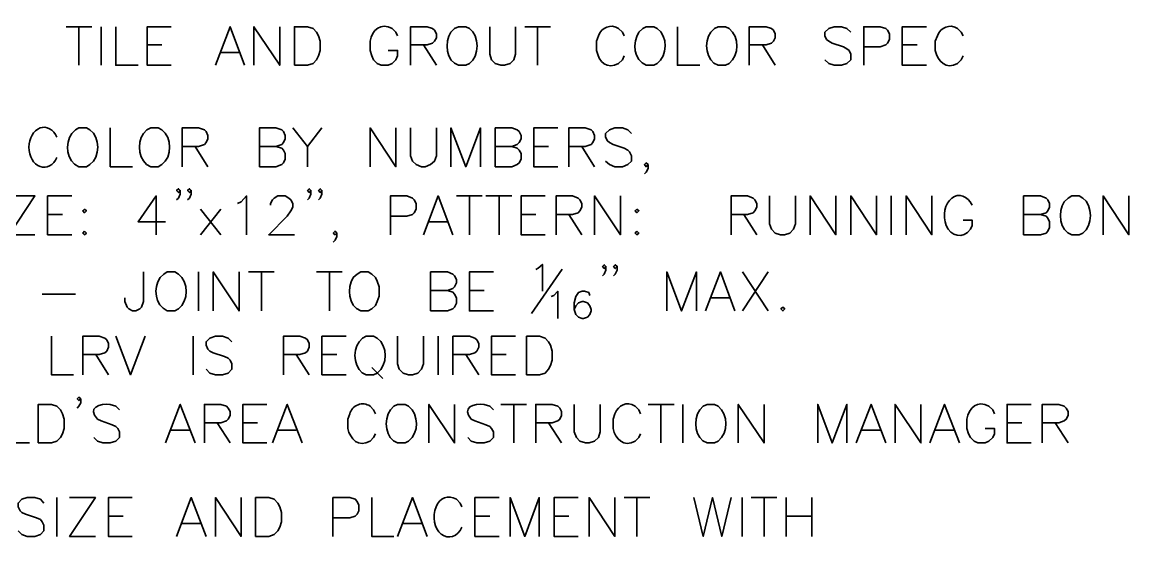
# Model space of a CAD drawing. Header units: inches. Extents: x 5 to 516, y -193 to 129.
# Drawn here: x 70.92 to 81.65, y 12.06 to 17.08 of the extents above; entities that cross this region are included whole.
import ezdxf

# ---------------------------------------------------------------- set-up
doc = ezdxf.new("R2010")
doc.units = ezdxf.units.IN
doc.header["$MEASUREMENT"] = 0
doc.layers.add('PDF_Geometry', color=7, linetype='Continuous')

msp = doc.modelspace()

# ---------------------------------------------------------------- linework, layer by layer
at = {"layer": 'PDF_Geometry', "lineweight": 35}
for points in [[(71.350306, 17.0310004), (71.600306, 17.0310004)], [(71.4736377, 17.0310004), (71.4736377, 16.657667)], [(71.6902989, 17.0310004), (71.6902989, 16.657667)], [(71.8303, 17.0310004), (71.8303, 16.657667), (72.0469667, 16.657667)], [(72.3669678, 16.6576669), (72.1369678, 16.6576669), (72.1369678, 17.0310003), (72.3669678, 17.0310003)], [(72.7969681, 16.6576669), (72.9403015, 17.0310003), (73.0803015, 16.6576669)], [(73.1702999, 16.6576669), (73.1702999, 17.0310003), (73.4202999, 16.6576669), (73.4202999, 17.0310003)], [(74.5636376, 16.9443338), (74.546971, 16.9776672), (74.5103043, 17.0143338)], [(74.6902992, 16.6576669), (74.6902992, 17.0310003), (74.8502992, 17.0310003), (74.9036325, 17.0143336), (74.9202992, 16.997667), (74.9402992, 16.9610003), (74.9402992, 16.9243336), (74.9202992, 16.8910003), (74.9036325, 16.8710003), (74.8502992, 16.8543336), (74.6902992, 16.8543336)], [(75.2603041, 17.0143337), (75.2236374, 17.0310004), (75.1536374, 17.0310004), (75.1169707, 17.0143337), (75.0803041, 16.977667)], [(75.4569686, 17.0310004), (75.4569686, 16.7643337), (75.4736353, 16.7110003), (75.5103019, 16.6743337), (75.5636353, 16.657667), (75.600302, 16.657667), (75.6536353, 16.6743337), (75.690302, 16.7110003), (75.7069686, 16.7643337), (75.7069686, 17.0310004)], [(75.7969684, 17.0310004), (76.0469684, 17.0310004)], [(75.9203001, 17.0310004), (75.9203001, 16.657667)], [(76.7602999, 16.9443338), (76.7436332, 16.9776672), (76.7069665, 17.0143338)], [(77.0803048, 17.0143337), (77.0469714, 17.0310004), (76.9736381, 17.0310004), (76.9403048, 17.0143337), (76.9036381, 16.977667)], [(77.2769693, 17.0310004), (77.2769693, 16.657667), (77.493636, 16.657667)], [(77.7769669, 17.0143337), (77.7436336, 17.0310004), (77.6703002, 17.0310004), (77.6369669, 17.0143337), (77.6003002, 16.977667)], [(77.9736382, 16.6576669), (77.9736382, 17.0310003), (78.1369715, 17.0310003), (78.1903049, 17.0143336), (78.2069715, 16.997667), (78.2236382, 16.9610003), (78.2236382, 16.9243336), (78.2069715, 16.8910003), (78.1903049, 16.8710003), (78.1369715, 16.8543336), (77.9736382, 16.8543336)], [(78.9569689, 16.9776675), (78.9203022, 17.0143342), (78.8669689, 17.0310008), (78.7969689, 17.0310008), (78.7436355, 17.0143342), (78.7069689, 16.9776675), (78.7069689, 16.9443342), (78.7236355, 16.9076675), (78.7436355, 16.8910008), (78.7769689, 16.8710008), (78.8869689, 16.8376675), (78.9203022, 16.8176675), (78.9403022, 16.8010008), (78.9569689, 16.7643341), (78.9569689, 16.7110008), (78.9203022, 16.6743341), (78.8669689, 16.6576675), (78.7969689, 16.6576675), (78.7436355, 16.6743341), (78.7069689, 16.7110008)], [(79.0836372, 16.6576669), (79.0836372, 17.0310003), (79.2436372, 17.0310003), (79.2969705, 17.0143336), (79.3136372, 16.997667), (79.3336372, 16.9610003), (79.3336372, 16.9076669), (79.3136372, 16.8710003), (79.2969705, 16.8543336), (79.2436372, 16.8376669), (79.0836372, 16.8376669)], [(79.6903023, 16.6576669), (79.4569689, 16.6576669), (79.4569689, 17.0310003), (79.6903023, 17.0310003)], [(80.0469687, 16.9443338), (80.0269687, 16.9776672), (79.9936354, 17.0143338)], [(72.1369678, 16.8543341), (72.2769678, 16.8543341)], [(74.296971, 16.8910005), (74.296971, 16.8010005), (74.3136376, 16.7476671), (74.3303043, 16.7110005), (74.366971, 16.6743338), (74.4036376, 16.6576671), (74.4736376, 16.6576671), (74.5103043, 16.6743338), (74.546971, 16.7110005), (74.5636376, 16.7476671), (74.5636376, 16.8010005), (74.4736376, 16.8010005)], [(74.8136377, 16.8543341), (74.9403043, 16.6576674)], [(76.5102999, 16.9443338), (76.4936332, 16.8910005), (76.4936332, 16.8010005)], [(78.1003065, 16.8543341), (78.2236398, 16.6576674)], [(79.4569689, 16.8543341), (79.6003023, 16.8543341)], [(79.7969687, 16.9443338), (79.7769687, 16.8910005), (79.7769687, 16.8010005)], [(72.8503061, 16.7810003), (73.0269728, 16.7810003)], [(76.7069665, 16.6743338), (76.7436332, 16.7110005), (76.7602999, 16.7476671)], [(79.9936354, 16.6743338), (80.0269687, 16.7110005), (80.0469687, 16.7476671)], [(75.1536374, 16.657667), (75.2236374, 16.657667), (75.2603041, 16.6743337)], [(76.9736381, 16.657667), (77.0469714, 16.657667), (77.0803048, 16.6743337)], [(77.6703002, 16.657667), (77.7436336, 16.657667), (77.7769669, 16.6743337)], [(71.5803043, 16.0310003), (71.546971, 16.0510003), (71.4736377, 16.0510003), (71.4403043, 16.0310003), (71.4036377, 15.997667)], [(71.7769689, 16.0510003), (71.7769689, 15.6743336), (71.9936355, 15.6743336)], [(72.2769665, 16.0310003), (72.2436331, 16.0510003), (72.1702998, 16.0510003), (72.1336331, 16.0310003), (72.1002998, 15.997667)], [(72.4736377, 15.6743337), (72.4736377, 16.0510004), (72.6336378, 16.0510004), (72.6903044, 16.0310004), (72.7069711, 16.0143337), (72.7236378, 15.977667), (72.7236378, 15.9443337), (72.7069711, 15.907667), (72.6903044, 15.8910004), (72.6336378, 15.8710004), (72.4736377, 15.8710004)], [(73.2236378, 15.6743337), (73.2236378, 16.0510004), (73.3836378, 16.0510004), (73.4403045, 16.0310004), (73.4569712, 16.0143337), (73.4736378, 15.977667), (73.4736378, 15.9443337), (73.4569712, 15.907667), (73.4403045, 15.8910004), (73.3836378, 15.8710004), (73.2236378, 15.8710004)], [(73.5469682, 16.0510003), (73.6903015, 15.8710003), (73.6903015, 15.6743336)], [(73.8303002, 16.0510003), (73.6903002, 15.8710003)], [(74.2969682, 15.6743337), (74.2969682, 16.0510004), (74.5469683, 15.6743337), (74.5469683, 16.0510004)], [(74.6902992, 16.0510003), (74.6902992, 15.7810003), (74.7069658, 15.727667), (74.7436325, 15.6943336), (74.7969658, 15.6743336), (74.8302992, 15.6743336), (74.8836325, 15.6943336), (74.9202992, 15.727667), (74.9402992, 15.7810003), (74.9402992, 16.0510003)], [(75.0803003, 15.6743337), (75.0803003, 16.0510004), (75.2236336, 15.6743337), (75.366967, 16.0510004), (75.366967, 15.6743337)], [(75.5102998, 15.6743337), (75.5102998, 16.0510004), (75.6702998, 16.0510004), (75.7236331, 16.0310004), (75.7436331, 16.0143337), (75.7602998, 15.977667), (75.7602998, 15.9443337), (75.7436331, 15.907667), (75.7236331, 15.8910004), (75.6702998, 15.8710004), (75.5102998, 15.8710004)], [(76.1169716, 15.6743337), (75.8836383, 15.6743337), (75.8836383, 16.0510004), (76.1169716, 16.0510004)], [(76.223638, 15.6743337), (76.223638, 16.0510004), (76.3836381, 16.0510004), (76.4403047, 16.0310004), (76.4569714, 16.0143337), (76.4736381, 15.977667), (76.4736381, 15.9443337), (76.4569714, 15.907667), (76.4403047, 15.8910004), (76.3836381, 15.8710004), (76.223638, 15.8710004)], [(76.8303004, 15.9976675), (76.7969671, 16.0310008), (76.7436337, 16.0510008), (76.6703004, 16.0510008), (76.6169671, 16.0310008), (76.5803004, 15.9976675), (76.5803004, 15.9610008), (76.6003004, 15.9243341), (76.6169671, 15.9076674), (76.6536337, 15.8910008), (76.7603004, 15.8543341), (76.7969671, 15.8343341), (76.8136338, 15.8176674), (76.8303004, 15.7810008), (76.8303004, 15.7276674), (76.7969671, 15.6943341), (76.7436337, 15.6743341), (76.6703004, 15.6743341), (76.6169671, 15.6943341), (76.5803004, 15.7276674)], [(72.6003061, 15.8710008), (72.7236394, 15.6743342)], [(73.3836381, 15.8710008), (73.4403048, 15.8543342), (73.4569714, 15.8343342), (73.4736381, 15.8010008), (73.4736381, 15.7476675), (73.4569714, 15.7110008), (73.4403048, 15.6943342), (73.3836381, 15.6743342), (73.2236381, 15.6743342)], [(75.6703001, 15.8710008), (75.7236334, 15.8543342), (75.7436334, 15.8343342), (75.7603001, 15.8010008), (75.7603001, 15.7476675), (75.7436334, 15.7110008), (75.7236334, 15.6943342), (75.6703001, 15.6743342), (75.5103, 15.6743342)], [(75.8836383, 15.8710008), (76.0269716, 15.8710008)], [(76.3503064, 15.8710008), (76.4736397, 15.6743342)], [(71.4736377, 15.6743336), (71.546971, 15.6743336), (71.5803043, 15.6943336)], [(72.1702998, 15.6743336), (72.2436331, 15.6743336), (72.2769665, 15.6943336)], [(76.9936373, 15.6943337), (76.9736373, 15.6743337), (76.9569706, 15.6943337), (76.9736373, 15.7110004), (76.9936373, 15.6943337), (76.9936373, 15.6576671), (76.9736373, 15.6210004), (76.9569706, 15.6043337)], [(72.4569684, 15.4443337), (72.4403017, 15.4243337), (72.4203017, 15.4443337), (72.4403017, 15.4610004), (72.4569684, 15.4443337), (72.4569684, 15.407667), (72.4403017, 15.3710004), (72.4203017, 15.3543337)], [(72.5636375, 15.4443337), (72.5469708, 15.4243337), (72.5269708, 15.4443337), (72.5469708, 15.4610004), (72.5636375, 15.4443337), (72.5636375, 15.407667), (72.5469708, 15.3710004), (72.5269708, 15.3543337)], [(73.7236378, 15.4443337), (73.7069712, 15.4243337), (73.6903045, 15.4443337), (73.7069712, 15.4610004), (73.7236378, 15.4443337), (73.7236378, 15.407667), (73.7069712, 15.3710004), (73.6903045, 15.3543337)], [(73.8303002, 15.4443337), (73.8136335, 15.4243337), (73.7969668, 15.4443337), (73.8136335, 15.4610004), (73.8303002, 15.4443337), (73.8303002, 15.407667), (73.8136335, 15.3710004), (73.7969668, 15.3543337)], [(71.046968, 15.0143342), (70.796968, 15.0143342), (71.046968, 15.3910009), (70.796968, 15.3910009)], [(71.4036331, 15.0143342), (71.1702997, 15.0143342), (71.1702997, 15.3910009), (71.4036331, 15.3910009)], [(72.2236377, 15.0143341), (72.2236377, 15.3910008), (72.046971, 15.1410008), (72.3136377, 15.1410008)], [(73.0102996, 15.3176671), (73.0469662, 15.3343338), (73.1002996, 15.3910004), (73.1002996, 15.0143337)], [(73.3303001, 15.3010003), (73.3303001, 15.3176669), (73.3503001, 15.3543336), (73.3669668, 15.3710003), (73.4036335, 15.3910003), (73.4736335, 15.3910003), (73.5103002, 15.3710003), (73.5269668, 15.3543336), (73.5469668, 15.3176669), (73.5469668, 15.2810003), (73.5269668, 15.2476669), (73.4936335, 15.1943336), (73.3136335, 15.0143336), (73.5636335, 15.0143336)], [(74.4936371, 15.0143342), (74.4936371, 15.3910009), (74.6536371, 15.3910009), (74.7069704, 15.3710009), (74.7236371, 15.3543342), (74.7436371, 15.3176676), (74.7436371, 15.2643342), (74.7236371, 15.2276676), (74.7069704, 15.2110009), (74.6536371, 15.1943342), (74.4936371, 15.1943342)], [(74.8136377, 15.0143342), (74.956971, 15.3910009), (75.1003044, 15.0143342)], [(75.1336382, 15.3910008), (75.3836383, 15.3910008)], [(75.2602998, 15.3910008), (75.2602998, 15.0143341)], [(75.4203, 15.3910008), (75.6703001, 15.3910008)], [(75.5469683, 15.3910008), (75.5469683, 15.0143341)], [(75.9936331, 15.0143342), (75.7602998, 15.0143342), (75.7602998, 15.3910009), (75.9936331, 15.3910009)], [(76.1003063, 15.0143342), (76.1003063, 15.3910009), (76.2603063, 15.3910009), (76.3136397, 15.3710009), (76.3303064, 15.3543342), (76.3503064, 15.3176676), (76.3503064, 15.2810009), (76.3303064, 15.2476676), (76.3136397, 15.2276676), (76.2603063, 15.2110009), (76.1003063, 15.2110009)], [(76.4736381, 15.0143342), (76.4736381, 15.3910009), (76.7236381, 15.0143342), (76.7236381, 15.3910009)], [(77.7969685, 15.0143342), (77.7969685, 15.3910009), (77.9569685, 15.3910009), (78.0103019, 15.3710009), (78.0269685, 15.3543342), (78.0469685, 15.3176676), (78.0469685, 15.2810009), (78.0269685, 15.2476676), (78.0103019, 15.2276676), (77.9569685, 15.2110009), (77.7969685, 15.2110009)], [(78.1703003, 15.3910008), (78.1703003, 15.1210008), (78.1903003, 15.0676675), (78.2236336, 15.0310008), (78.2769669, 15.0143341), (78.3136336, 15.0143341), (78.3669669, 15.0310008), (78.4036336, 15.0676675), (78.4203003, 15.1210008), (78.4203003, 15.3910008)], [(78.563638, 15.0143342), (78.563638, 15.3910009), (78.813638, 15.0143342), (78.813638, 15.3910009)], [(78.9569689, 15.0143342), (78.9569689, 15.3910009), (79.2069689, 15.0143342), (79.2069689, 15.3910009)], [(79.3503066, 15.3910008), (79.3503066, 15.0143341)], [(79.4936375, 15.0143342), (79.4936375, 15.3910009), (79.7436375, 15.0143342), (79.7436375, 15.3910009)], [(80.6336387, 15.0143342), (80.6336387, 15.3910009), (80.796972, 15.3910009), (80.8503054, 15.3710009), (80.866972, 15.3543342), (80.8836387, 15.3176676), (80.8836387, 15.2810009), (80.866972, 15.2476676), (80.8503054, 15.2276676), (80.796972, 15.2110009), (80.6336387, 15.2110009)], [(81.2069734, 15.3710008), (81.1703067, 15.3910008), (81.1003067, 15.3910008), (81.0636401, 15.3710008), (81.0269734, 15.3343342)], [(81.4036379, 15.0143342), (81.4036379, 15.3910009), (81.6536379, 15.0143342), (81.6536379, 15.3910009)], [(72.6536372, 15.2643342), (72.8503039, 15.0143342)], [(72.8503061, 15.2643342), (72.6536394, 15.0143342)], [(71.1702997, 15.2110005), (71.313633, 15.2110005)], [(74.8669688, 15.1410008), (75.0469688, 15.1410008)], [(75.7602998, 15.2110005), (75.9036331, 15.2110005)], [(76.223638, 15.2110005), (76.3503047, 15.0143338)], [(77.9203002, 15.2110005), (78.0469669, 15.0143338)], [(80.116972, 15.0676669), (80.1336386, 15.1043336), (80.1336386, 15.1576669), (80.046972, 15.1576669)], [(80.7969688, 15.2110005), (80.8503021, 15.1943339), (80.8669688, 15.1743339), (80.8836354, 15.1410005), (80.8836354, 15.0843338), (80.8669688, 15.0510005), (80.8503021, 15.0310005), (80.7969688, 15.0143338), (80.6336354, 15.0143338)], [(73.9736379, 15.0310002), (73.9569712, 15.0143335), (73.9403045, 15.0310002), (73.9569712, 15.0510002), (73.9736379, 15.0310002), (73.9736379, 14.9976669), (73.9569712, 14.9610002), (73.9403045, 14.9443335)], [(81.1003067, 15.0143341), (81.1703067, 15.0143341), (81.2069734, 15.0310008)], [(75.9036375, 14.6776668), (75.9269708, 14.6910001), (75.9669708, 14.7276668), (75.9669708, 14.4676668)], [(76.583637, 14.7076673), (76.5669703, 14.6876673), (76.5503037, 14.7076673), (76.5669703, 14.7243339), (76.583637, 14.7076673), (76.583637, 14.6710006), (76.5669703, 14.6343339), (76.5503037, 14.6176673)], [(76.6936359, 14.7076673), (76.6736359, 14.6876673), (76.6569692, 14.7076673), (76.6736359, 14.7243339), (76.6936359, 14.7076673), (76.6936359, 14.6710006), (76.6736359, 14.6343339), (76.6569692, 14.6176673)], [(72.100306, 14.6543336), (72.100306, 14.3676669), (72.080306, 14.3143335), (72.0636393, 14.2976669), (72.0269727, 14.2776669), (71.9936393, 14.2776669), (71.9569727, 14.2976669), (71.940306, 14.3143335), (71.920306, 14.3676669), (71.920306, 14.4043336)], [(72.4403001, 14.6343336), (72.4036334, 14.6543336), (72.3303001, 14.6543336), (72.2969667, 14.6343336), (72.2603001, 14.6010002)], [(72.633638, 14.6543336), (72.633638, 14.2776669)], [(72.7769689, 14.2776669), (72.7769689, 14.6543336), (73.026969, 14.2776669), (73.026969, 14.6543336)], [(73.1169687, 14.6543336), (73.3669687, 14.6543336)], [(73.243637, 14.6543336), (73.243637, 14.2776669)], [(73.776969, 14.6543336), (74.026969, 14.6543336)], [(73.9036373, 14.6543336), (73.9036373, 14.2776669)], [(74.2069685, 14.2776669), (74.2769685, 14.2776669), (74.3136352, 14.2976669), (74.3503019, 14.3310002), (74.3669685, 14.3676669), (74.3836352, 14.4210002), (74.3836352, 14.5110002), (74.3669685, 14.5643336), (74.3503019, 14.6010002), (74.3136352, 14.6343336), (74.2769685, 14.6543336), (74.2069685, 14.6543336), (74.1703018, 14.6343336), (74.1336352, 14.6010002)], [(74.8836382, 14.2776669), (74.8836382, 14.6543336), (75.0469716, 14.6543336), (75.1003049, 14.6343336), (75.1169716, 14.617667), (75.1336382, 14.5810003), (75.1336382, 14.547667), (75.1169716, 14.5110003), (75.1003049, 14.4943336), (75.0469716, 14.4743336), (74.8836382, 14.4743336)], [(75.4936331, 14.2776669), (75.2602998, 14.2776669), (75.2602998, 14.6543336), (75.4936331, 14.6543336)], [(75.8603025, 14.2510005), (76.1603025, 14.6810005)], [(77.1736368, 14.2776669), (77.1736368, 14.6543336), (77.3169701, 14.2776669), (77.4603035, 14.6543336), (77.4603035, 14.2776669)], [(77.5503051, 14.2776669), (77.6936384, 14.6543336), (77.8336384, 14.2776669)], [(77.9069674, 14.6543336), (78.1569675, 14.2776669)], [(78.1569675, 14.6543336), (77.9069674, 14.2776669)], [(71.1169685, 14.4376672), (71.4403019, 14.4376672)], [(75.0469683, 14.4743341), (75.1003016, 14.4576674), (75.1169683, 14.4376674), (75.133635, 14.4043341), (75.133635, 14.3510008), (75.1169683, 14.3143341), (75.1003016, 14.2976674), (75.0469683, 14.2776674), (74.883635, 14.2776674)], [(75.2602998, 14.4743341), (75.4036331, 14.4743341)], [(76.0536348, 14.4176672), (76.0769681, 14.4276672), (76.1169681, 14.4676672), (76.1169681, 14.2043338)], [(76.4269665, 14.4276668), (76.4169665, 14.4543335), (76.3769665, 14.4676668), (76.3536332, 14.4676668), (76.3169665, 14.4543335), (76.2902998, 14.4176668), (76.2769665, 14.3543334), (76.2769665, 14.2910001), (76.2902998, 14.2410001), (76.3169665, 14.2176668), (76.3536332, 14.2043334), (76.3669665, 14.2043334), (76.4036332, 14.2176668), (76.4269665, 14.2410001), (76.4402998, 14.2776668), (76.4402998, 14.2910001), (76.4269665, 14.3276668), (76.4036332, 14.3543334), (76.3669665, 14.3676668), (76.3536332, 14.3676668), (76.3169665, 14.3543334), (76.2902998, 14.3276668), (76.2769665, 14.2910001)], [(77.6036363, 14.4043336), (77.7803029, 14.4043336)], [(72.3303001, 14.2776669), (72.4036334, 14.2776669), (72.4403001, 14.2976669)], [(71.2069683, 14.0310001), (71.2069683, 13.6576668), (71.4203016, 13.6576668)], [(71.5102995, 13.6576667), (71.5102995, 14.0310001), (71.6702995, 14.0310001), (71.7236328, 14.0143334), (71.7436328, 13.9976667), (71.7602995, 13.961), (71.7602995, 13.9243334), (71.7436328, 13.8876667), (71.7236328, 13.871), (71.6702995, 13.8543334), (71.5102995, 13.8543334)], [(71.8303, 14.0310001), (71.9736334, 13.6576668), (72.1169667, 14.0310001)], [(72.5803001, 14.0310001), (72.5803001, 13.6576668)], [(72.9569684, 13.9776673), (72.9203017, 14.0143339), (72.8669684, 14.0310006), (72.7969684, 14.0310006), (72.7436351, 14.0143339), (72.7069684, 13.9776673), (72.7069684, 13.9443339), (72.7236351, 13.9076673), (72.7436351, 13.8876673), (72.7769684, 13.8710006), (72.8869684, 13.8343339), (72.9203017, 13.8176672), (72.9403017, 13.8010006), (72.9569684, 13.7643339), (72.9569684, 13.7110006), (72.9203017, 13.6743339), (72.8669684, 13.6576672), (72.7969684, 13.6576672), (72.7436351, 13.6743339), (72.7069684, 13.7110006)], [(73.4569684, 13.6576667), (73.4569684, 14.0310001), (73.6169685, 14.0310001), (73.6703018, 14.0143334), (73.6903018, 13.9976667), (73.7069685, 13.961), (73.7069685, 13.9243334), (73.6903018, 13.8876667), (73.6703018, 13.871), (73.6169685, 13.8543334), (73.4569684, 13.8543334)], [(74.0636335, 13.6576667), (73.8303002, 13.6576667), (73.8303002, 14.0310001), (74.0636335, 14.0310001)], [(74.3669663, 14.0143335), (74.3302997, 14.0310001), (74.2602997, 14.0310001), (74.223633, 14.0143335), (74.1902997, 13.9776668)], [(74.5636376, 14.0310001), (74.5636376, 13.7643334), (74.5803043, 13.7110001), (74.616971, 13.6743334), (74.6703043, 13.6576668), (74.706971, 13.6576668), (74.7603043, 13.6743334), (74.796971, 13.7110001), (74.8136377, 13.7643334), (74.8136377, 14.0310001)], [(74.9569686, 14.0310001), (74.9569686, 13.6576668)], [(75.1003063, 13.6576667), (75.1003063, 14.0310001), (75.2603063, 14.0310001), (75.3136396, 14.0143334), (75.3303063, 13.9976667), (75.3503063, 13.961), (75.3503063, 13.9243334), (75.3303063, 13.8876667), (75.3136396, 13.871), (75.2603063, 13.8543334), (75.1003063, 13.8543334)], [(75.7069713, 13.6576667), (75.473638, 13.6576667), (75.473638, 14.0310001), (75.7069713, 14.0310001)], [(71.6369678, 13.8543338), (71.7603011, 13.6576672)], [(73.5803002, 13.8543338), (73.7069668, 13.6576672)], [(73.8303002, 13.8543338), (73.9736335, 13.8543338)], [(75.223638, 13.8543338), (75.3503046, 13.6576672)], [(75.473638, 13.8543338), (75.6169713, 13.8543338)], [(74.2602997, 13.6576668), (74.3302997, 13.6576668), (74.3669663, 13.6743334)], [(74.3136376, 13.7276672), (74.4203043, 13.6210006)], [(71.4936369, 13.4243335), (71.4736369, 13.4076668), (71.4569702, 13.4243335), (71.4736369, 13.4410002), (71.4936369, 13.4243335), (71.4936369, 13.3876668), (71.4736369, 13.3543335), (71.4569702, 13.3343335)], [(70.7769688, 13.3710006), (70.7769688, 12.9976673), (70.9936355, 12.9976673)], [(71.8669686, 13.3176669), (71.8303019, 13.3543336), (71.7769686, 13.3710003)], [(72.3136375, 12.9976672), (72.4569708, 13.3710006), (72.6003042, 12.9976672)], [(72.690299, 12.9976672), (72.690299, 13.3710006), (72.850299, 13.3710006), (72.9036324, 13.3543339), (72.920299, 13.3343339), (72.940299, 13.3010006), (72.940299, 13.2643339), (72.920299, 13.2276672), (72.9036324, 13.2110006), (72.850299, 13.1910006), (72.690299, 13.1910006)], [(73.2969709, 12.9976672), (73.0636375, 12.9976672), (73.0636375, 13.3710006), (73.2969709, 13.3710006)], [(73.3503061, 12.9976672), (73.4936395, 13.3710006), (73.6369728, 12.9976672)], [(74.6703043, 13.354334), (74.636971, 13.3710006), (74.5636376, 13.3710006), (74.526971, 13.354334), (74.4936376, 13.3176673)], [(74.8669688, 12.9976672), (74.8669688, 13.3710006), (75.1169689, 12.9976672), (75.1169689, 13.3710006)], [(75.4936372, 13.3176669), (75.4569705, 13.3543336), (75.4036372, 13.3710003)], [(75.5636377, 13.3710006), (75.8136377, 13.3710006)], [(75.6902992, 13.3710006), (75.6902992, 12.9976673)], [(75.9036375, 12.9976672), (75.9036375, 13.3710006), (76.0636375, 13.3710006), (76.1169708, 13.3543339), (76.1369708, 13.3343339), (76.1536375, 13.3010006), (76.1536375, 13.2643339), (76.1369708, 13.2276672), (76.1169708, 13.2110006), (76.0636375, 13.1910006), (75.9036375, 13.1910006)], [(76.2769692, 13.3710006), (76.2769692, 13.104334), (76.2969692, 13.0510006), (76.3303026, 13.0143339), (76.3869692, 12.9976673), (76.4203026, 12.9976673), (76.4736359, 13.0143339), (76.5103026, 13.0510006), (76.5269692, 13.104334), (76.5269692, 13.3710006)], [(76.9203002, 13.2810001), (76.9036335, 13.3176667), (76.8669668, 13.3543334)], [(76.9936373, 13.3710006), (77.2436373, 13.3710006)], [(77.116969, 13.3710006), (77.116969, 12.9976673)], [(77.3303005, 13.3710006), (77.3303005, 12.9976673)], [(77.6703046, 13.354334), (77.6369712, 13.3710006), (77.5636379, 13.3710006), (77.5269712, 13.354334), (77.4936379, 13.3176673)], [(77.8669691, 12.9976672), (77.8669691, 13.3710006), (78.1169691, 12.9976672), (78.1169691, 13.3710006)], [(78.6369683, 12.9976672), (78.6369683, 13.3710006), (78.7769683, 12.9976672), (78.9203017, 13.3710006), (78.9203017, 12.9976672)], [(79.0103001, 12.9976672), (79.1536334, 13.3710006), (79.2969667, 12.9976672)], [(79.3869684, 12.9976672), (79.3869684, 13.3710006), (79.6369684, 12.9976672), (79.6369684, 13.3710006)], [(79.7236383, 12.9976672), (79.8669717, 13.3710006), (80.010305, 12.9976672)], [(80.3503067, 13.2810001), (80.33364, 13.3176667), (80.2969733, 13.3543334)], [(80.7069717, 12.9976672), (80.4736384, 12.9976672), (80.4736384, 13.3710006), (80.7069717, 13.3710006)], [(80.8136381, 12.9976672), (80.8136381, 13.3710006), (80.9736382, 13.3710006), (81.0269715, 13.3543339), (81.0469715, 13.3343339), (81.0636382, 13.3010006), (81.0636382, 13.2643339), (81.0469715, 13.2276672), (81.0269715, 13.2110006), (80.9736382, 13.1910006), (80.8136381, 13.1910006)], [(71.6536352, 13.2276669), (71.6903019, 13.2110003), (71.7969686, 13.1743336), (71.8303019, 13.1576669), (71.8503019, 13.1376669), (71.8669686, 13.1043336), (71.8669686, 13.0510002), (71.8303019, 13.0143336), (71.7769686, 12.9976669), (71.7069686, 12.9976669), (71.6536352, 13.0143336), (71.6169686, 13.0510002)], [(75.2769705, 13.2276669), (75.3136372, 13.2110003), (75.4203038, 13.1743336), (75.4569705, 13.1576669), (75.4736372, 13.1376669), (75.4936372, 13.1043336), (75.4936372, 13.0510002), (75.4569705, 13.0143336), (75.4036372, 12.9976669), (75.3303038, 12.9976669), (75.2769705, 13.0143336), (75.2436372, 13.0510002)], [(76.6703001, 13.2810001), (76.6536335, 13.2276667), (76.6536335, 13.1376667)], [(80.08364, 13.2276667), (80.08364, 13.1376667), (80.1003067, 13.0843334), (80.1169733, 13.051), (80.15364, 13.0143334), (80.1903067, 12.9976667), (80.2603067, 12.9976667), (80.2969733, 13.0143334), (80.33364, 13.051), (80.3503067, 13.0843334), (80.3503067, 13.1376667), (80.2603067, 13.1376667)], [(72.3669686, 13.1210006), (72.5469686, 13.1210006)], [(72.8136375, 13.1910003), (72.9403042, 12.997667)], [(73.0636375, 13.1910003), (73.2069709, 13.1910003)], [(73.4036373, 13.1210006), (73.580304, 13.1210006)], [(76.0269692, 13.1910003), (76.1536359, 12.997667)], [(79.063638, 13.1210006), (79.243638, 13.1210006)], [(79.7769695, 13.1210006), (79.9569695, 13.1210006)], [(80.4736384, 13.1910003), (80.6169717, 13.1910003)], [(80.9402997, 13.1910003), (81.063633, 12.997667)], [(74.2969729, 13.0143334), (74.3303062, 13.051), (74.3503062, 13.0843334)], [(74.5636376, 12.9976673), (74.636971, 12.9976673), (74.6703043, 13.0143339)], [(76.8669668, 13.0143334), (76.9036335, 13.051), (76.9203002, 13.0843334)], [(77.5636379, 12.9976673), (77.6369712, 12.9976673), (77.6703046, 13.0143339)], [(71.1336379, 12.4143338), (71.1003046, 12.4510005), (71.0469712, 12.4676672), (70.9736379, 12.4676672), (70.9203046, 12.4510005), (70.8836379, 12.4143338), (70.8836379, 12.3776672), (70.9036379, 12.3410005), (70.9203046, 12.3243338), (70.9569712, 12.3076672), (71.0636379, 12.2710005), (71.1003046, 12.2543338), (71.1169712, 12.2343338), (71.1336379, 12.2010005), (71.1336379, 12.1443338), (71.1003046, 12.1110005), (71.0469712, 12.0910005), (70.9736379, 12.0910005), (70.9203046, 12.1110005), (70.8836379, 12.1443338)], [(71.2602994, 12.4676667), (71.2602994, 12.091)], [(71.633638, 12.0910001), (71.3836379, 12.0910001), (71.633638, 12.4676668), (71.3836379, 12.4676668)], [(71.9902995, 12.0910001), (71.7602995, 12.0910001), (71.7602995, 12.4676668), (71.9902995, 12.4676668)], [(72.4202998, 12.0910001), (72.5636331, 12.4676668), (72.7069665, 12.0910001)], [(72.7969681, 12.0910001), (72.7969681, 12.4676668), (73.0469681, 12.0910001), (73.0469681, 12.4676668)], [(73.9369693, 12.0910001), (73.9369693, 12.4676668), (74.1003026, 12.4676668), (74.153636, 12.4510001), (74.1703027, 12.4310001), (74.1869693, 12.3943334), (74.1869693, 12.3410001), (74.1703027, 12.3076668), (74.153636, 12.2876667), (74.1003026, 12.2710001), (73.9369693, 12.2710001)], [(74.3136376, 12.4676667), (74.3136376, 12.091), (74.526971, 12.091)], [(74.5636376, 12.0910001), (74.706971, 12.4676668), (74.8503043, 12.0910001)], [(75.1869694, 12.377667), (75.1703027, 12.4143336), (75.1336361, 12.4510003)], [(75.5469711, 12.0910001), (75.3136377, 12.0910001), (75.3136377, 12.4676668), (75.5469711, 12.4676668)], [(75.6536375, 12.0910001), (75.6536375, 12.4676668), (75.7969708, 12.0910001), (75.9369708, 12.4676668), (75.9369708, 12.0910001)], [(76.3136337, 12.0910001), (76.0803004, 12.0910001), (76.0803004, 12.4676668), (76.3136337, 12.4676668)], [(76.4203001, 12.0910001), (76.4203001, 12.4676668), (76.6703001, 12.0910001), (76.6703001, 12.4676668)], [(76.7602999, 12.4676667), (77.0102999, 12.4676667)], [(76.8836384, 12.4676667), (76.8836384, 12.091)], [(77.4369696, 12.4676667), (77.5269696, 12.091), (77.6169696, 12.4676667), (77.7069696, 12.091), (77.7969696, 12.4676667)], [(77.9036376, 12.4676667), (77.9036376, 12.091)], [(77.9903008, 12.4676667), (78.2403008, 12.4676667)], [(78.1169691, 12.4676667), (78.1169691, 12.091)], [(78.3303005, 12.4676667), (78.3303005, 12.091)], [(78.5803006, 12.4676667), (78.5803006, 12.091)], [(71.7602995, 12.2876672), (71.9036328, 12.2876672)], [(75.3136377, 12.2876672), (75.456971, 12.2876672)], [(76.0803004, 12.2876672), (76.2236337, 12.2876672)], [(78.3303005, 12.2876672), (78.5803006, 12.2876672)], [(72.4736377, 12.2176667), (72.6536378, 12.2176667)], [(74.6169688, 12.2176667), (74.7969688, 12.2176667)]]:
    msp.add_lwpolyline(points, dxfattribs=at)
for points in [[(73.5636376, 16.6576669), (73.5636376, 17.0310003), (73.6903042, 17.0310003), (73.7436376, 17.0143336), (73.7769709, 16.977667), (73.7969709, 16.9443336), (73.8136376, 16.8910003), (73.8136376, 16.8010003), (73.7969709, 16.7476669), (73.7769709, 16.7110003), (73.7436376, 16.6743336), (73.6903042, 16.6576669)], [(71.5269688, 15.2643342), (71.5103022, 15.2476676), (71.5269688, 15.2276676), (71.5469688, 15.2476676)], [(76.8836384, 15.2643342), (76.8669717, 15.2476676), (76.8836384, 15.2276676), (76.9036384, 15.2476676)], [(71.5269688, 15.0510002), (71.5103022, 15.0310002), (71.5269688, 15.0143336), (71.5469688, 15.0310002)], [(76.8836384, 15.0510002), (76.8669717, 15.0310002), (76.8836384, 15.0143336), (76.9036384, 15.0310002)], [(78.3003052, 14.3143338), (78.2803051, 14.2976671), (78.3003052, 14.2776671), (78.3169718, 14.2976671)], [(75.8136377, 13.6576667), (75.8136377, 14.0310001), (75.9403044, 14.0310001), (75.9936378, 14.0143334), (76.0269711, 13.9776667), (76.0469711, 13.9443334), (76.0636378, 13.8876667), (76.0636378, 13.801), (76.0469711, 13.7476667), (76.0269711, 13.711), (75.9936378, 13.6743334), (75.9403044, 13.6576667)], [(71.0803, 12.9976672), (71.0803, 13.3710006), (71.2069666, 13.3710006), (71.2603, 13.3543339), (71.2969666, 13.3176672), (71.3136333, 13.2810006), (71.3303, 13.2276672), (71.3303, 13.1376672), (71.3136333, 13.0843339), (71.2969666, 13.0510006), (71.2603, 13.0143339), (71.2069666, 12.9976672)], [(73.1869692, 12.0910001), (73.1869692, 12.4676668), (73.3136359, 12.4676668), (73.3669693, 12.4510001), (73.4036359, 12.4143334), (73.4203026, 12.3776668), (73.4369693, 12.3243334), (73.4369693, 12.2343334), (73.4203026, 12.1810001), (73.4036359, 12.1443334), (73.3669693, 12.1110001), (73.3136359, 12.0910001)]]:
    msp.add_lwpolyline(points, close=True, dxfattribs=at)
msp.add_lwpolyline([(74.3503062, 13.2810001), (74.3303062, 13.3176667), (74.2969729, 13.3543334, 0.5083629243), (74.1003062, 13.2810001), (74.0803062, 13.2276667), (74.0803062, 13.1376667)], format="xyb", dxfattribs=at)
for centre, major_axis, ratio, start_param, end_param in [((71.1350803, 15.8628813), (-0.0004267, 0.193687), 0.7503995058, 5.241955674, 10.4601358221), ((80.0107322, 15.1977432), (-0.00473, 0.1990816), 0.7284814704, 5.2402671456, 8.3249701312), ((75.0622583, 12.2799803), (0.0030839, 0.1943242), 0.7497252858, 1.0560122499, 4.1898887178)]:
    msp.add_ellipse(centre, major_axis=major_axis, ratio=ratio, start_param=start_param, end_param=end_param, dxfattribs=at)
for points in [[(74.5103043, 17.0143338), (74.4038599, 17.0755561), (74.3150265, 16.9996672), (74.296971, 16.8910005)], [(76.7069665, 17.0143338), (76.6321332, 17.0622227), (76.5386887, 17.0266116), (76.5102999, 16.9443338)], [(79.9936354, 17.0143338), (79.918802, 17.0622227), (79.825302, 17.0266116), (79.7969687, 16.9443338)], [(75.0803041, 16.977667), (75.0159707, 16.8852226), (75.035693, 16.6893892), (75.1536374, 16.657667)], [(75.2603041, 16.6743337), (75.356693, 16.7447781), (75.3594708, 16.9442226), (75.2603041, 17.0143337)], [(76.9036381, 16.977667), (76.8346937, 16.8789448), (76.8543603, 16.7069448), (76.9736381, 16.657667)], [(77.0803048, 16.6743337), (77.1812492, 16.748667), (77.1854159, 16.9390004), (77.0803048, 17.0143337)], [(77.6003002, 16.977667), (77.5284669, 16.8868337), (77.553078, 16.6979448), (77.6703002, 16.657667)], [(77.7769669, 16.6743337), (77.877078, 16.7560559), (77.8815225, 16.9315004), (77.7769669, 17.0143337)], [(76.4936332, 16.8010005), (76.5125221, 16.6894449), (76.5970221, 16.6129449), (76.7069665, 16.6743338)], [(79.7769687, 16.8010005), (79.8031909, 16.6932227), (79.8775798, 16.611556), (79.9936354, 16.6743338)], [(71.4036377, 15.997667), (71.3341932, 15.8968336), (71.3514154, 15.7263336), (71.4736377, 15.6743336)], [(71.5803043, 15.6943336), (71.6826377, 15.7695003), (71.6826377, 15.9558336), (71.5803043, 16.0310003)], [(72.1002998, 15.997667), (72.030522, 15.900167), (72.0499109, 15.7200003), (72.1702998, 15.6743336)], [(72.2769665, 15.6943336), (72.3792998, 15.7695003), (72.3792998, 15.9558336), (72.2769665, 16.0310003)], [(81.2069734, 15.0310008), (81.3034179, 15.1014453), (81.3061401, 15.3008897), (81.2069734, 15.3710008)], [(81.0269734, 15.3343342), (80.9626956, 15.2418897), (80.9823623, 15.0460564), (81.1003067, 15.0143341)], [(79.8836386, 15.1043336), (79.9260275, 14.9988891), (80.0463053, 14.971278), (80.116972, 15.0676669)], [(72.2603001, 14.6010002), (72.1931334, 14.4971669), (72.2088001, 14.3321669), (72.3303001, 14.2776669)], [(72.4403001, 14.2976669), (72.5386334, 14.3716669), (72.5386334, 14.5603336), (72.4403001, 14.6343336)], [(74.1336352, 14.6010002), (74.0729129, 14.500778), (74.0822463, 14.3227224), (74.2069685, 14.2776669)], [(74.1902997, 13.9776668), (74.1183552, 13.8894446), (74.1455219, 13.6905001), (74.2602997, 13.6576668)], [(74.3669663, 13.6743334), (74.4677441, 13.7557779), (74.4700219, 13.933389), (74.3669663, 14.0143335)], [(80.2969733, 13.3543334), (80.1870289, 13.4157223), (80.1025289, 13.3392223), (80.08364, 13.2276667)], [(71.7769686, 13.3710003), (71.6805797, 13.3855003), (71.5463019, 13.3361114), (71.6536352, 13.2276669)], [(74.4936376, 13.3176673), (74.4228043, 13.2217784), (74.4458043, 13.0351117), (74.5636376, 12.9976673)], [(74.6703043, 13.0143339), (74.7748599, 13.0971673), (74.7704154, 13.2726117), (74.6703043, 13.354334)], [(75.4036372, 13.3710003), (75.3029149, 13.3872225), (75.1774705, 13.3366669), (75.2769705, 13.2276669)], [(76.8669668, 13.3543334), (76.7843001, 13.403389), (76.7044668, 13.3668334), (76.6703001, 13.2810001)], [(77.4936379, 13.3176673), (77.4228045, 13.2217784), (77.4458045, 13.0351117), (77.5636379, 12.9976673)], [(77.6703046, 13.0143339), (77.7748601, 13.0971673), (77.7704157, 13.2726117), (77.6703046, 13.354334)], [(74.0803062, 13.1376667), (74.1058062, 13.0318334), (74.1851951, 12.952), (74.2969729, 13.0143334)], [(76.6536335, 13.1376667), (76.6740224, 13.0333334), (76.7578001, 12.9509445), (76.8669668, 13.0143334)], [(75.1336361, 12.4510003), (75.0549138, 12.5023336), (74.9691916, 12.4618892), (74.9369694, 12.377667)]]:
    msp.add_open_spline(points, degree=3, dxfattribs=at)

doc.saveas('drawing.dxf')
